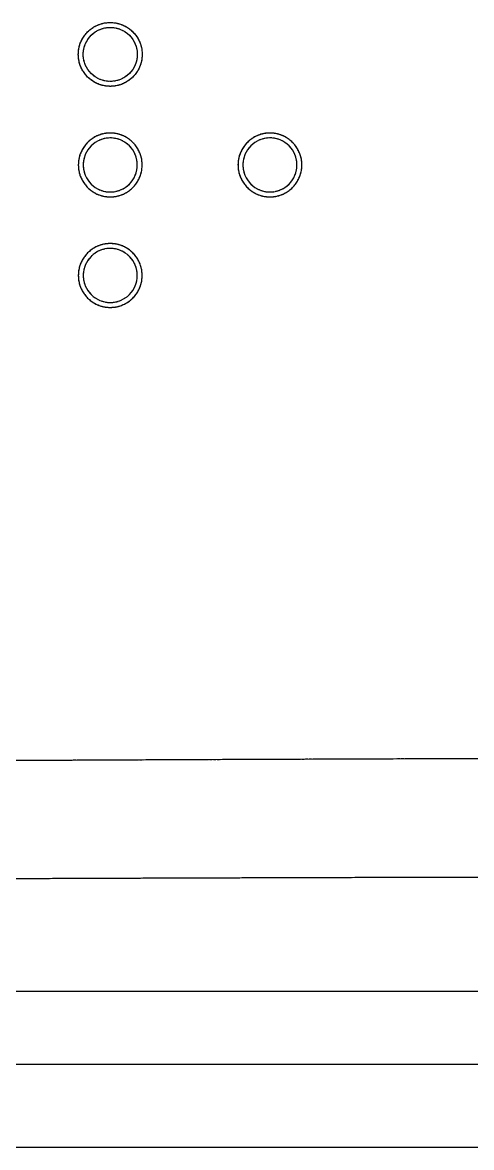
# Model space of a CAD drawing. Header units: millimetres. Extents: x 18456 to 179493, y -203649 to 469211.
# Drawn here: x 114599.2 to 114781.9, y -180999.2 to -180541.2 of the extents above; entities that cross this region are included whole.
import ezdxf

# ---------------------------------------------------------------- set-up
doc = ezdxf.new("R2010")
doc.units = ezdxf.units.MM
doc.linetypes.add('X-평면도(기본형)$0$HIDDENX2', pattern=[0.75, 0.5, -0.25])
doc.layers.add('X-평면도(기본형)$0$FUR', color=6, linetype='Continuous', true_color=0xff00ff)

# ---------------------------------------------------------------- blocks, each defined once
blk = doc.blocks.new('X-평면도(기본형)$0$SB1703 1500')
at = {"layer": 'X-평면도(기본형)$0$FUR', "color": 8, "true_color": 0x808080}
for points, knots in [([(439.7, 458), (439.07, 457.98), (437.83, 457.93), (436.02, 457.51), (434.28, 456.87), (432.65, 455.98), (431.16, 454.87), (429.84, 453.54), (428.72, 452.05), (427.83, 450.42), (427.19, 448.68), (426.77, 446.87), (426.72, 445.63), (426.7, 445)], [0, 0, 0, 0, 0.091508, 0.182212, 0.272591, 0.363079, 0.454125, 0.545905, 0.636948, 0.72743, 0.817801, 0.908498, 1, 1, 1, 1]), ([(450.7, 445), (450.7, 445.72), (450.55, 447.17), (450.13, 448.54), (449.31, 450.53), (448.49, 451.77), (446.47, 453.79), (445.22, 454.62), (442.59, 455.71), (441.13, 456), (438.27, 456), (436.8, 455.71), (434.17, 454.62), (432.93, 453.79), (430.91, 451.77), (430.08, 450.53), (428.99, 447.89), (428.69, 446.43), (428.7, 445)], [0, 0, 0, 0, 0.0625, 0.125, 0.125, 0.25, 0.25, 0.375, 0.375, 0.5, 0.5, 0.625, 0.625, 0.75, 0.75, 0.875, 0.875, 1, 1, 1, 1]), ([(452.7, 445), (452.67, 445.63), (452.62, 446.87), (452.21, 448.68), (451.56, 450.42), (450.67, 452.05), (449.56, 453.54), (448.24, 454.86), (446.74, 455.98), (445.11, 456.87), (443.38, 457.51), (441.56, 457.93), (440.32, 457.98), (439.7, 458)], [0, 0, 0, 0, 0.091512, 0.182215, 0.272587, 0.363067, 0.454105, 0.545879, 0.63692, 0.727403, 0.81778, 0.908487, 1, 1, 1, 1]), ([(426.7, 445), (426.72, 444.38), (426.77, 443.14), (427.19, 441.32), (427.83, 439.58), (428.72, 437.96), (429.84, 436.46), (431.16, 435.14), (432.65, 434.03), (434.28, 433.14), (436.02, 432.49), (437.83, 432.08), (439.07, 432.03), (439.7, 432)], [0, 0, 0, 0, 0.091507, 0.182206, 0.272577, 0.363057, 0.454096, 0.545872, 0.636914, 0.727399, 0.817778, 0.908486, 1, 1, 1, 1]), ([(428.7, 445), (428.7, 443.56), (428.98, 442.13), (430.08, 439.46), (430.91, 438.23), (432.93, 436.21), (434.17, 435.38), (436.81, 434.29), (438.27, 434), (441.13, 434), (442.59, 434.29), (445.23, 435.38), (446.46, 436.21), (448.49, 438.23), (449.31, 439.46), (450.14, 441.46), (450.55, 442.84), (450.7, 444.28), (450.7, 445)], [0, 0, 0, 0, 0.125, 0.125, 0.25, 0.25, 0.375, 0.375, 0.5, 0.5, 0.625, 0.625, 0.75, 0.75, 0.875, 0.875, 0.9375, 1, 1, 1, 1]), ([(439.7, 432), (440.32, 432.03), (441.56, 432.08), (443.38, 432.49), (445.11, 433.14), (446.74, 434.03), (448.24, 435.14), (449.56, 436.46), (450.67, 437.96), (451.56, 439.59), (452.21, 441.32), (452.62, 443.14), (452.67, 444.38), (452.7, 445)], [0, 0, 0, 0, 0.091509, 0.182213, 0.272591, 0.363077, 0.454119, 0.545896, 0.636937, 0.727419, 0.817792, 0.908493, 1, 1, 1, 1]), ([(361.7, 400), (361.72, 400.63), (361.77, 401.87), (362.19, 403.68), (362.83, 405.42), (363.72, 407.05), (364.84, 408.54), (366.16, 409.87), (367.65, 410.98), (369.28, 411.87), (371.02, 412.51), (372.83, 412.93), (374.07, 412.98), (374.7, 413)], [0, 0, 0, 0, 0.091511, 0.182213, 0.272587, 0.363068, 0.454107, 0.545882, 0.636923, 0.727407, 0.817784, 0.908489, 1, 1, 1, 1]), ([(374.7, 413), (375.32, 412.98), (376.56, 412.93), (378.38, 412.51), (380.11, 411.87), (381.74, 410.98), (383.24, 409.86), (384.56, 408.54), (385.67, 407.05), (386.56, 405.42), (387.21, 403.68), (387.62, 401.87), (387.67, 400.63), (387.7, 400)], [0, 0, 0, 0, 0.091514, 0.182222, 0.272602, 0.363089, 0.454133, 0.545911, 0.636951, 0.727431, 0.817801, 0.908498, 1, 1, 1, 1]), ([(426.7, 400), (426.72, 400.63), (426.77, 401.87), (427.19, 403.68), (427.83, 405.42), (428.72, 407.05), (429.84, 408.54), (431.16, 409.86), (432.65, 410.98), (434.28, 411.87), (436.02, 412.51), (437.83, 412.93), (439.07, 412.98), (439.7, 413)], [0, 0, 0, 0, 0.091492, 0.18218, 0.272542, 0.363016, 0.454053, 0.54583, 0.636877, 0.72737, 0.817757, 0.908475, 1, 1, 1, 1]), ([(439.7, 413), (440.32, 412.98), (441.56, 412.93), (443.38, 412.51), (445.11, 411.87), (446.74, 410.98), (448.24, 409.86), (449.56, 408.54), (450.67, 407.05), (451.56, 405.42), (452.21, 403.68), (452.62, 401.87), (452.67, 400.63), (452.7, 400)], [0, 0, 0, 0, 0.091528, 0.182249, 0.27264, 0.363136, 0.454187, 0.545967, 0.637004, 0.727477, 0.817835, 0.908517, 1, 1, 1, 1]), ([(363.7, 400), (363.7, 401.44), (363.98, 402.89), (365.09, 405.55), (365.9, 406.77), (367.93, 408.8), (369.16, 409.62), (371.83, 410.72), (373.26, 411.01), (376.13, 411.01), (377.58, 410.72), (380.24, 409.61), (381.46, 408.8), (383.49, 406.77), (384.31, 405.54), (385.13, 403.55), (385.55, 402.18), (385.7, 400.73), (385.7, 400.01)], [0, 0, 0, 0, 0.125, 0.125, 0.25, 0.25, 0.375, 0.375, 0.5, 0.5, 0.625, 0.625, 0.75, 0.75, 0.875, 0.875, 0.9375, 1, 1, 1, 1]), ([(428.7, 400), (428.7, 401.43), (428.98, 402.88), (430.09, 405.55), (430.9, 406.76), (432.93, 408.79), (434.16, 409.62), (436.83, 410.72), (438.26, 411), (441.13, 411), (442.58, 410.71), (445.24, 409.61), (446.46, 408.79), (448.49, 406.77), (449.31, 405.53), (450.13, 403.54), (450.55, 402.17), (450.7, 400.72), (450.7, 400)], [0, 0, 0, 0, 0.125, 0.125, 0.25, 0.25, 0.375, 0.375, 0.5, 0.5, 0.625, 0.625, 0.75, 0.75, 0.875, 0.875, 0.9375, 1, 1, 1, 1]), ([(374.7, 387), (374.07, 387.03), (372.83, 387.08), (371.02, 387.49), (369.28, 388.14), (367.65, 389.03), (366.16, 390.14), (364.84, 391.46), (363.72, 392.96), (362.83, 394.58), (362.19, 396.32), (361.77, 398.14), (361.72, 399.38), (361.7, 400)], [0, 0, 0, 0, 0.091511, 0.182216, 0.272593, 0.363077, 0.454118, 0.545893, 0.636932, 0.727413, 0.817787, 0.90849, 1, 1, 1, 1]), ([(385.7, 400.01), (385.7, 399.29), (385.56, 397.85), (385.13, 396.46), (384.3, 394.46), (383.49, 393.25), (381.46, 391.21), (380.23, 390.39), (377.57, 389.29), (376.14, 389.01), (373.26, 389), (371.81, 389.29), (369.15, 390.4), (367.94, 391.21), (365.9, 393.24), (365.08, 394.47), (363.98, 397.14), (363.7, 398.57), (363.7, 400)], [0, 0, 0, 0, 0.0625, 0.125, 0.125, 0.25, 0.25, 0.375, 0.375, 0.5, 0.5, 0.625, 0.625, 0.75, 0.75, 0.875, 0.875, 1, 1, 1, 1]), ([(387.7, 400), (387.67, 399.38), (387.62, 398.14), (387.21, 396.32), (386.56, 394.58), (385.67, 392.96), (384.56, 391.46), (383.24, 390.14), (381.74, 389.03), (380.11, 388.14), (378.38, 387.49), (376.56, 387.08), (375.32, 387.03), (374.7, 387)], [0, 0, 0, 0, 0.091502, 0.182199, 0.272569, 0.363049, 0.454089, 0.545867, 0.636911, 0.727398, 0.817779, 0.908486, 1, 1, 1, 1]), ([(439.7, 387), (439.07, 387.03), (437.83, 387.08), (436.02, 387.49), (434.28, 388.14), (432.65, 389.03), (431.16, 390.14), (429.84, 391.46), (428.72, 392.96), (427.83, 394.58), (427.19, 396.32), (426.77, 398.14), (426.72, 399.38), (426.7, 400)], [0, 0, 0, 0, 0.091525, 0.182242, 0.27263, 0.363123, 0.45417, 0.545947, 0.636983, 0.727458, 0.81782, 0.908508, 1, 1, 1, 1]), ([(450.7, 400), (450.7, 399.28), (450.56, 397.85), (450.13, 396.45), (449.3, 394.45), (448.49, 393.24), (446.46, 391.21), (445.23, 390.38), (442.57, 389.28), (441.14, 389), (438.26, 389), (436.81, 389.29), (434.15, 390.39), (432.94, 391.2), (430.9, 393.23), (430.08, 394.46), (428.98, 397.13), (428.7, 398.56), (428.7, 400)], [0, 0, 0, 0, 0.0625, 0.125, 0.125, 0.25, 0.25, 0.375, 0.375, 0.5, 0.5, 0.625, 0.625, 0.75, 0.75, 0.875, 0.875, 1, 1, 1, 1]), ([(452.7, 400), (452.67, 399.38), (452.62, 398.14), (452.21, 396.32), (451.56, 394.59), (450.67, 392.96), (449.56, 391.46), (448.24, 390.14), (446.74, 389.03), (445.11, 388.14), (443.38, 387.49), (441.56, 387.08), (440.32, 387.03), (439.7, 387)], [0, 0, 0, 0, 0.091483, 0.182164, 0.272523, 0.362996, 0.454033, 0.545813, 0.636864, 0.72736, 0.817751, 0.908472, 1, 1, 1, 1]), ([(426.7, 355.01), (426.72, 355.63), (426.77, 356.87), (427.19, 358.69), (427.83, 360.42), (428.72, 362.05), (429.84, 363.54), (431.16, 364.87), (432.65, 365.98), (434.28, 366.87), (436.02, 367.51), (437.83, 367.93), (439.07, 367.98), (439.7, 368)], [0, 0, 0, 0, 0.091507, 0.182206, 0.272577, 0.363057, 0.454096, 0.545872, 0.636914, 0.727399, 0.817778, 0.908486, 1, 1, 1, 1]), ([(439.7, 368), (440.32, 367.98), (441.56, 367.93), (443.38, 367.51), (445.11, 366.87), (446.74, 365.98), (448.24, 364.87), (449.56, 363.54), (450.67, 362.05), (451.56, 360.42), (452.21, 358.68), (452.62, 356.87), (452.67, 355.63), (452.7, 355)], [0, 0, 0, 0, 0.091509, 0.182213, 0.272591, 0.363077, 0.454119, 0.545896, 0.636937, 0.727419, 0.817792, 0.908493, 1, 1, 1, 1]), ([(428.7, 355.01), (428.7, 356.45), (428.98, 357.88), (430.08, 360.54), (430.91, 361.77), (432.93, 363.8), (434.17, 364.63), (436.81, 365.72), (438.27, 366.01), (441.13, 366.01), (442.59, 365.72), (445.23, 364.62), (446.46, 363.8), (448.49, 361.77), (449.31, 360.54), (450.14, 358.54), (450.55, 357.17), (450.7, 355.73), (450.7, 355.01)], [0, 0, 0, 0, 0.125, 0.125, 0.25, 0.25, 0.375, 0.375, 0.5, 0.5, 0.625, 0.625, 0.75, 0.75, 0.875, 0.875, 0.9375, 1, 1, 1, 1]), ([(439.7, 342), (439.07, 342.03), (437.83, 342.08), (436.02, 342.49), (434.28, 343.14), (432.65, 344.03), (431.16, 345.14), (429.84, 346.46), (428.72, 347.96), (427.83, 349.59), (427.19, 351.32), (426.77, 353.14), (426.72, 354.38), (426.7, 355)], [0, 0, 0, 0, 0.091508, 0.182212, 0.272591, 0.363079, 0.454125, 0.545905, 0.636948, 0.72743, 0.817801, 0.908498, 1, 1, 1, 1]), ([(450.7, 355.01), (450.7, 354.29), (450.55, 352.84), (450.13, 351.46), (449.31, 349.47), (448.49, 348.24), (446.47, 346.22), (445.22, 345.39), (442.59, 344.3), (441.13, 344.01), (438.27, 344), (436.8, 344.3), (434.17, 345.39), (432.93, 346.22), (430.91, 348.24), (430.08, 349.48), (428.99, 352.12), (428.69, 353.57), (428.7, 355.01)], [0, 0, 0, 0, 0.0625, 0.125, 0.125, 0.25, 0.25, 0.375, 0.375, 0.5, 0.5, 0.625, 0.625, 0.75, 0.75, 0.875, 0.875, 1, 1, 1, 1]), ([(452.7, 355), (452.67, 354.38), (452.62, 353.14), (452.21, 351.32), (451.56, 349.59), (450.67, 347.96), (449.56, 346.46), (448.24, 345.14), (446.74, 344.03), (445.11, 343.14), (443.38, 342.49), (441.56, 342.08), (440.32, 342.03), (439.7, 342)], [0, 0, 0, 0, 0.091512, 0.182215, 0.272587, 0.363067, 0.454105, 0.545879, 0.63692, 0.727403, 0.81778, 0.908487, 1, 1, 1, 1]), ([(606.23, 156.93), (589.66, 157.04), (572.91, 157.14), (539.64, 157.32), (523.02, 157.41), (472.96, 157.67), (439.77, 157.83), (339.8, 158.26), (273.18, 158.48), (206.53, 158.64)], [0, 0, 0, 0, 0.125, 0.125, 0.25, 0.25, 0.5, 0.5, 1, 1, 1, 1])]:
    blk.add_open_spline(points, degree=3, knots=knots, dxfattribs=at)
at = {"layer": 'X-평면도(기본형)$0$FUR', "color": 8, "linetype": 'X-평면도(기본형)$0$HIDDENX2', "ltscale": 2, "true_color": 0x808080}
for points, knots in [([(439.7, 458), (439.07, 457.98), (437.83, 457.93), (436.02, 457.51), (434.28, 456.87), (432.65, 455.98), (431.16, 454.87), (429.84, 453.54), (428.72, 452.05), (427.83, 450.42), (427.19, 448.68), (426.77, 446.87), (426.72, 445.63), (426.7, 445)], [0, 0, 0, 0, 0.091508, 0.182212, 0.272591, 0.363079, 0.454125, 0.545905, 0.636948, 0.72743, 0.817801, 0.908498, 1, 1, 1, 1]), ([(450.7, 445), (450.7, 445.72), (450.55, 447.17), (450.13, 448.54), (449.31, 450.53), (448.49, 451.77), (446.47, 453.79), (445.22, 454.62), (442.59, 455.71), (441.13, 456), (438.27, 456), (436.8, 455.71), (434.17, 454.62), (432.93, 453.79), (430.91, 451.77), (430.08, 450.53), (428.99, 447.89), (428.69, 446.43), (428.7, 445)], [0, 0, 0, 0, 0.0625, 0.125, 0.125, 0.25, 0.25, 0.375, 0.375, 0.5, 0.5, 0.625, 0.625, 0.75, 0.75, 0.875, 0.875, 1, 1, 1, 1]), ([(452.7, 445), (452.67, 445.63), (452.62, 446.87), (452.21, 448.68), (451.56, 450.42), (450.67, 452.05), (449.56, 453.54), (448.24, 454.86), (446.74, 455.98), (445.11, 456.87), (443.38, 457.51), (441.56, 457.93), (440.32, 457.98), (439.7, 458)], [0, 0, 0, 0, 0.091512, 0.182215, 0.272587, 0.363067, 0.454105, 0.545879, 0.63692, 0.727403, 0.81778, 0.908487, 1, 1, 1, 1]), ([(426.7, 445), (426.72, 444.38), (426.77, 443.14), (427.19, 441.32), (427.83, 439.58), (428.72, 437.96), (429.84, 436.46), (431.16, 435.14), (432.65, 434.03), (434.28, 433.14), (436.02, 432.49), (437.83, 432.08), (439.07, 432.03), (439.7, 432)], [0, 0, 0, 0, 0.091507, 0.182206, 0.272577, 0.363057, 0.454096, 0.545872, 0.636914, 0.727399, 0.817778, 0.908486, 1, 1, 1, 1]), ([(428.7, 445), (428.7, 443.56), (428.98, 442.13), (430.08, 439.46), (430.91, 438.23), (432.93, 436.21), (434.17, 435.38), (436.81, 434.29), (438.27, 434), (441.13, 434), (442.59, 434.29), (445.23, 435.38), (446.46, 436.21), (448.49, 438.23), (449.31, 439.46), (450.14, 441.46), (450.55, 442.84), (450.7, 444.28), (450.7, 445)], [0, 0, 0, 0, 0.125, 0.125, 0.25, 0.25, 0.375, 0.375, 0.5, 0.5, 0.625, 0.625, 0.75, 0.75, 0.875, 0.875, 0.9375, 1, 1, 1, 1]), ([(439.7, 432), (440.32, 432.03), (441.56, 432.08), (443.38, 432.49), (445.11, 433.14), (446.74, 434.03), (448.24, 435.14), (449.56, 436.46), (450.67, 437.96), (451.56, 439.59), (452.21, 441.32), (452.62, 443.14), (452.67, 444.38), (452.7, 445)], [0, 0, 0, 0, 0.091509, 0.182213, 0.272591, 0.363077, 0.454119, 0.545896, 0.636937, 0.727419, 0.817792, 0.908493, 1, 1, 1, 1]), ([(361.7, 400), (361.72, 400.63), (361.77, 401.87), (362.19, 403.68), (362.83, 405.42), (363.72, 407.05), (364.84, 408.54), (366.16, 409.87), (367.65, 410.98), (369.28, 411.87), (371.02, 412.51), (372.83, 412.93), (374.07, 412.98), (374.7, 413)], [0, 0, 0, 0, 0.091511, 0.182213, 0.272587, 0.363068, 0.454107, 0.545882, 0.636923, 0.727407, 0.817784, 0.908489, 1, 1, 1, 1]), ([(374.7, 413), (375.32, 412.98), (376.56, 412.93), (378.38, 412.51), (380.11, 411.87), (381.74, 410.98), (383.24, 409.86), (384.56, 408.54), (385.67, 407.05), (386.56, 405.42), (387.21, 403.68), (387.62, 401.87), (387.67, 400.63), (387.7, 400)], [0, 0, 0, 0, 0.091514, 0.182222, 0.272602, 0.363089, 0.454133, 0.545911, 0.636951, 0.727431, 0.817801, 0.908498, 1, 1, 1, 1]), ([(426.7, 400), (426.72, 400.63), (426.77, 401.87), (427.19, 403.68), (427.83, 405.42), (428.72, 407.05), (429.84, 408.54), (431.16, 409.86), (432.65, 410.98), (434.28, 411.87), (436.02, 412.51), (437.83, 412.93), (439.07, 412.98), (439.7, 413)], [0, 0, 0, 0, 0.091492, 0.18218, 0.272542, 0.363016, 0.454053, 0.54583, 0.636877, 0.72737, 0.817757, 0.908475, 1, 1, 1, 1]), ([(439.7, 413), (440.32, 412.98), (441.56, 412.93), (443.38, 412.51), (445.11, 411.87), (446.74, 410.98), (448.24, 409.86), (449.56, 408.54), (450.67, 407.05), (451.56, 405.42), (452.21, 403.68), (452.62, 401.87), (452.67, 400.63), (452.7, 400)], [0, 0, 0, 0, 0.091528, 0.182249, 0.27264, 0.363136, 0.454187, 0.545967, 0.637004, 0.727477, 0.817835, 0.908517, 1, 1, 1, 1]), ([(363.7, 400), (363.7, 401.44), (363.98, 402.89), (365.09, 405.55), (365.9, 406.77), (367.93, 408.8), (369.16, 409.62), (371.83, 410.72), (373.26, 411.01), (376.13, 411.01), (377.58, 410.72), (380.24, 409.61), (381.46, 408.8), (383.49, 406.77), (384.31, 405.54), (385.13, 403.55), (385.55, 402.18), (385.7, 400.73), (385.7, 400.01)], [0, 0, 0, 0, 0.125, 0.125, 0.25, 0.25, 0.375, 0.375, 0.5, 0.5, 0.625, 0.625, 0.75, 0.75, 0.875, 0.875, 0.9375, 1, 1, 1, 1]), ([(428.7, 400), (428.7, 401.43), (428.98, 402.88), (430.09, 405.55), (430.9, 406.76), (432.93, 408.79), (434.16, 409.62), (436.83, 410.72), (438.26, 411), (441.13, 411), (442.58, 410.71), (445.24, 409.61), (446.46, 408.79), (448.49, 406.77), (449.31, 405.53), (450.13, 403.54), (450.55, 402.17), (450.7, 400.72), (450.7, 400)], [0, 0, 0, 0, 0.125, 0.125, 0.25, 0.25, 0.375, 0.375, 0.5, 0.5, 0.625, 0.625, 0.75, 0.75, 0.875, 0.875, 0.9375, 1, 1, 1, 1]), ([(374.7, 387), (374.07, 387.03), (372.83, 387.08), (371.02, 387.49), (369.28, 388.14), (367.65, 389.03), (366.16, 390.14), (364.84, 391.46), (363.72, 392.96), (362.83, 394.58), (362.19, 396.32), (361.77, 398.14), (361.72, 399.38), (361.7, 400)], [0, 0, 0, 0, 0.091511, 0.182216, 0.272593, 0.363077, 0.454118, 0.545893, 0.636932, 0.727413, 0.817787, 0.90849, 1, 1, 1, 1]), ([(385.7, 400.01), (385.7, 399.29), (385.56, 397.85), (385.13, 396.46), (384.3, 394.46), (383.49, 393.25), (381.46, 391.21), (380.23, 390.39), (377.57, 389.29), (376.14, 389.01), (373.26, 389), (371.81, 389.29), (369.15, 390.4), (367.94, 391.21), (365.9, 393.24), (365.08, 394.47), (363.98, 397.14), (363.7, 398.57), (363.7, 400)], [0, 0, 0, 0, 0.0625, 0.125, 0.125, 0.25, 0.25, 0.375, 0.375, 0.5, 0.5, 0.625, 0.625, 0.75, 0.75, 0.875, 0.875, 1, 1, 1, 1]), ([(387.7, 400), (387.67, 399.38), (387.62, 398.14), (387.21, 396.32), (386.56, 394.58), (385.67, 392.96), (384.56, 391.46), (383.24, 390.14), (381.74, 389.03), (380.11, 388.14), (378.38, 387.49), (376.56, 387.08), (375.32, 387.03), (374.7, 387)], [0, 0, 0, 0, 0.091502, 0.182199, 0.272569, 0.363049, 0.454089, 0.545867, 0.636911, 0.727398, 0.817779, 0.908486, 1, 1, 1, 1]), ([(439.7, 387), (439.07, 387.03), (437.83, 387.08), (436.02, 387.49), (434.28, 388.14), (432.65, 389.03), (431.16, 390.14), (429.84, 391.46), (428.72, 392.96), (427.83, 394.58), (427.19, 396.32), (426.77, 398.14), (426.72, 399.38), (426.7, 400)], [0, 0, 0, 0, 0.091525, 0.182242, 0.27263, 0.363123, 0.45417, 0.545947, 0.636983, 0.727458, 0.81782, 0.908508, 1, 1, 1, 1]), ([(450.7, 400), (450.7, 399.28), (450.56, 397.85), (450.13, 396.45), (449.3, 394.45), (448.49, 393.24), (446.46, 391.21), (445.23, 390.38), (442.57, 389.28), (441.14, 389), (438.26, 389), (436.81, 389.29), (434.15, 390.39), (432.94, 391.2), (430.9, 393.23), (430.08, 394.46), (428.98, 397.13), (428.7, 398.56), (428.7, 400)], [0, 0, 0, 0, 0.0625, 0.125, 0.125, 0.25, 0.25, 0.375, 0.375, 0.5, 0.5, 0.625, 0.625, 0.75, 0.75, 0.875, 0.875, 1, 1, 1, 1]), ([(452.7, 400), (452.67, 399.38), (452.62, 398.14), (452.21, 396.32), (451.56, 394.59), (450.67, 392.96), (449.56, 391.46), (448.24, 390.14), (446.74, 389.03), (445.11, 388.14), (443.38, 387.49), (441.56, 387.08), (440.32, 387.03), (439.7, 387)], [0, 0, 0, 0, 0.091483, 0.182164, 0.272523, 0.362996, 0.454033, 0.545813, 0.636864, 0.72736, 0.817751, 0.908472, 1, 1, 1, 1]), ([(426.7, 355.01), (426.72, 355.63), (426.77, 356.87), (427.19, 358.69), (427.83, 360.42), (428.72, 362.05), (429.84, 363.54), (431.16, 364.87), (432.65, 365.98), (434.28, 366.87), (436.02, 367.51), (437.83, 367.93), (439.07, 367.98), (439.7, 368)], [0, 0, 0, 0, 0.091507, 0.182206, 0.272577, 0.363057, 0.454096, 0.545872, 0.636914, 0.727399, 0.817778, 0.908486, 1, 1, 1, 1]), ([(439.7, 368), (440.32, 367.98), (441.56, 367.93), (443.38, 367.51), (445.11, 366.87), (446.74, 365.98), (448.24, 364.87), (449.56, 363.54), (450.67, 362.05), (451.56, 360.42), (452.21, 358.68), (452.62, 356.87), (452.67, 355.63), (452.7, 355)], [0, 0, 0, 0, 0.091509, 0.182213, 0.272591, 0.363077, 0.454119, 0.545896, 0.636937, 0.727419, 0.817792, 0.908493, 1, 1, 1, 1]), ([(428.7, 355.01), (428.7, 356.45), (428.98, 357.88), (430.08, 360.54), (430.91, 361.77), (432.93, 363.8), (434.17, 364.63), (436.81, 365.72), (438.27, 366.01), (441.13, 366.01), (442.59, 365.72), (445.23, 364.62), (446.46, 363.8), (448.49, 361.77), (449.31, 360.54), (450.14, 358.54), (450.55, 357.17), (450.7, 355.73), (450.7, 355.01)], [0, 0, 0, 0, 0.125, 0.125, 0.25, 0.25, 0.375, 0.375, 0.5, 0.5, 0.625, 0.625, 0.75, 0.75, 0.875, 0.875, 0.9375, 1, 1, 1, 1]), ([(439.7, 342), (439.07, 342.03), (437.83, 342.08), (436.02, 342.49), (434.28, 343.14), (432.65, 344.03), (431.16, 345.14), (429.84, 346.46), (428.72, 347.96), (427.83, 349.59), (427.19, 351.32), (426.77, 353.14), (426.72, 354.38), (426.7, 355)], [0, 0, 0, 0, 0.091508, 0.182212, 0.272591, 0.363079, 0.454125, 0.545905, 0.636948, 0.72743, 0.817801, 0.908498, 1, 1, 1, 1]), ([(450.7, 355.01), (450.7, 354.29), (450.55, 352.84), (450.13, 351.46), (449.31, 349.47), (448.49, 348.24), (446.47, 346.22), (445.22, 345.39), (442.59, 344.3), (441.13, 344.01), (438.27, 344), (436.8, 344.3), (434.17, 345.39), (432.93, 346.22), (430.91, 348.24), (430.08, 349.48), (428.99, 352.12), (428.69, 353.57), (428.7, 355.01)], [0, 0, 0, 0, 0.0625, 0.125, 0.125, 0.25, 0.25, 0.375, 0.375, 0.5, 0.5, 0.625, 0.625, 0.75, 0.75, 0.875, 0.875, 1, 1, 1, 1]), ([(452.7, 355), (452.67, 354.38), (452.62, 353.14), (452.21, 351.32), (451.56, 349.59), (450.67, 347.96), (449.56, 346.46), (448.24, 345.14), (446.74, 344.03), (445.11, 343.14), (443.38, 342.49), (441.56, 342.08), (440.32, 342.03), (439.7, 342)], [0, 0, 0, 0, 0.091512, 0.182215, 0.272587, 0.363067, 0.454105, 0.545879, 0.63692, 0.727403, 0.81778, 0.908487, 1, 1, 1, 1]), ([(606.23, 156.93), (589.66, 157.04), (572.91, 157.14), (539.64, 157.32), (523.02, 157.41), (472.96, 157.67), (439.77, 157.83), (339.8, 158.26), (273.18, 158.48), (206.53, 158.64)], [0, 0, 0, 0, 0.125, 0.125, 0.25, 0.25, 0.5, 0.5, 1, 1, 1, 1])]:
    blk.add_open_spline(points, degree=3, knots=knots, dxfattribs=at)
for points, degree in [([(604.95, 108.94), (405.57, 109.97), (206.07, 110.27)], 2), ([(1278.21, 63.63), (887.51, 63.63), (496.82, 63.63), (106.13, 63.63)], 3), ([(1278.21, 33.92), (692.17, 33.92), (106.13, 33.92)], 2), ([(0, 0), (750, 0), (1500, 0)], 2)]:
    blk.add_open_spline(points, degree=degree, dxfattribs=at)
at = {"layer": 'X-평면도(기본형)$0$FUR', "color": 8, "true_color": 0x808080}
for points, degree in [([(604.95, 108.94), (405.57, 109.97), (206.07, 110.27)], 2), ([(1278.21, 63.63), (887.51, 63.63), (496.82, 63.63), (106.13, 63.63)], 3)]:
    blk.add_open_spline(points, degree=degree, dxfattribs=at)
at = {"layer": 'X-평면도(기본형)$0$FUR'}
for points in [[(1278.21, 33.92), (692.17, 33.92), (106.13, 33.92)], [(0, 0), (750, 0), (1500, 0)]]:
    blk.add_open_spline(points, degree=2, dxfattribs=at)
blk = doc.blocks.new('X-평면도(기본형)$0$ba15002200')
at = {"layer": 'X-평면도(기본형)$0$FUR'}
blk.add_blockref('X-평면도(기본형)$0$SB1703 1500', (0, 1400), dxfattribs=at)

msp = doc.modelspace()

# ---------------------------------------------------------------- block references
at = {"xscale": -1}
msp.add_blockref('X-평면도(기본형)$0$ba15002200', (115074.57, -182399.15), dxfattribs=at)

doc.saveas('drawing.dxf')
